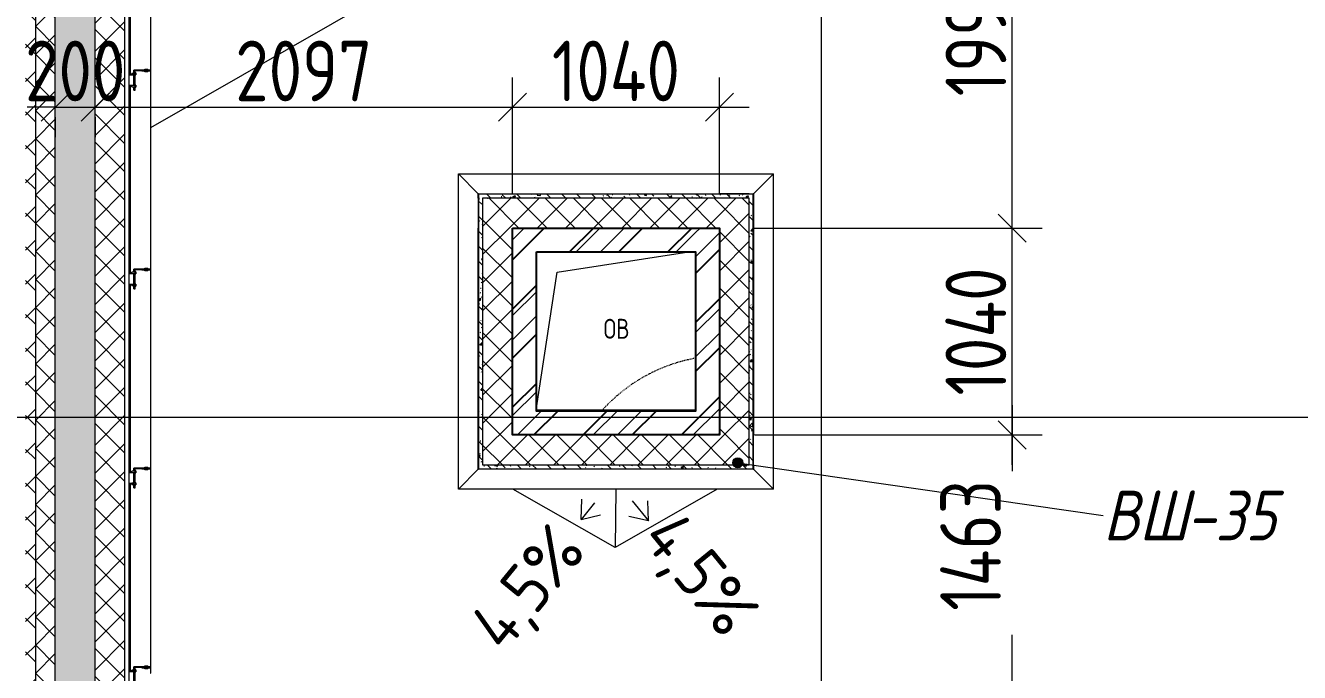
# Model space of a CAD drawing. Header units: millimetres. Extents: x -68946 to 690821, y -552984 to 293768.
# Drawn here: x 160017 to 166420, y -539239 to -535986 of the extents above; entities that cross this region are included whole.
import ezdxf

# ---------------------------------------------------------------- set-up
doc = ezdxf.new("R2010")
doc.units = ezdxf.units.MM
doc.linetypes.add('ADSK_Линия сетки', pattern=[2500, 2000, -250, 0, -250])
doc.linetypes.add('Штрих', pattern=[6.35, 3.175, -3.175])
doc.layers.get('Defpoints').update_dxf_attribs({"color": 250})
for name, color, linetype, lineweight in [('0) блоки', 250, 'Continuous', 25), ('Аннотация', 250, 'Continuous', 20), ('Крыша', 7, 'Continuous', 5), ('Ограждение', 7, 'Continuous', 5), ('Окна', 7, 'Continuous', 5), ('Оси', 250, 'Continuous', 9), ('Перекрытие', 7, 'Continuous', 9), ('Размеры', 7, 'Continuous', 9), ('Стены внутренние', 7, 'Continuous', 9), ('Стены наружные', 7, 'Continuous', 9), ('Стены отделка', 7, 'Continuous', 13), ('Стены перегородки', 7, 'Continuous', 13), ('Стены штриховка', 250, 'Continuous', 9), ('Узлы', 250, 'Continuous', 18)]:
    doc.layers.add(name, color=color, linetype=linetype, lineweight=lineweight)
doc.styles.add('GOST Common_2', font='', dxfattribs={"width": 0.8, "height": 350})
doc.styles.add('GOST Common_I', font='', dxfattribs={"width": 0.9, "height": 250})
doc.styles.add('ISOCPEUR', font='isocpeur.ttf', dxfattribs={"width": 0.8, "height": 100})
doc.styles.add('ISOCPEUR_1', font='isocpeur.ttf', dxfattribs={"width": 0.9, "height": 250})
doc.styles.add('А3', font='ГОСТ тип А.ttf')
doc.styles.get('GOST Common_2').set_extended_font_data('GOST Common')
doc.styles.get('GOST Common_I').set_extended_font_data('GOST Common', italic=True)
doc.dimstyles.new('ADSK_Основной_2_мм', dxfattribs={"dimscale": 304.8, "dimtxt": 201.142999, "dimasz": 0.463911, "dimexe": 0.492126, "dimexo": 0.492126, "dimgap": 0.098425, "dimtad": 1, "dimdec": 0, "dimdsep": 46, "dimtxsty": 'GOST Common_2', "dimblk1": 'OBLIQUE', "dimblk2": 'OBLIQUE', "dimsah": 1, "dimcen": 0.09, "dimdle": 0.492126, "dimazin": 0, "dimtfac": 1, "dimtdec": 4, "dimtix": 1, "dimtmove": 1, "dimatfit": 3, "dimfxl": 1, "dimtvp": 1, "dimtolj": 1, "dimtzin": 0, "dimlwd": 9, "dimlwe": 9, "dimarcsym": 2})
doc.dimstyles.new('ADSK_Основной_2_мм_1', dxfattribs={"dimscale": 304.8, "dimtxt": 201.142999, "dimasz": 0.463911, "dimexe": 0.492126, "dimexo": 0.492126, "dimgap": 0.098425, "dimtad": 1, "dimdec": 0, "dimdsep": 46, "dimtxsty": 'GOST Common_2', "dimblk1": 'OBLIQUE', "dimblk2": 'OBLIQUE', "dimsah": 1, "dimcen": 0.09, "dimdle": 0.492126, "dimazin": 0, "dimtfac": 1, "dimtdec": 4, "dimtix": 1, "dimtmove": 0, "dimatfit": 3, "dimfxl": 1, "dimtvp": 1, "dimtolj": 1, "dimtzin": 0, "dimlwd": 9, "dimlwe": 9, "dimarcsym": 2})
pattern_1 = [(45, (23667.23, -543980.64), (-70.71068, 70.71068), []), (135, (23667.23, -543980.64), (-70.71068, -70.71068), [])]
pattern_2 = [(45, (23667.23, -543980.64), (-251.4472, 251.4472), []), (45, (23667.23, -543599.64), (-251.4472, 251.4472), [])]
pattern_3 = [(135, (23667.23, -543980.64), (-75.43415, -75.43415), [106.68, -17.78, 3.556, -17.78]), (135, (23667.23, -543905.25), (-75.43415, -75.43415), []), (50, (23667.23, -543980.64), (127.52922, -11.15758), [13.335, -146.685]), (355, (23667.23, -543980.64), (-24.66966, 133.74002), [10.668, -117.348]), (100.451, (23677.86, -543981.57), (102.85973, 122.58178), [11.333, -124.663]), (46.184, (23667.23, -543945.08), (189.75516, -29.43036), [20.002, -220.027]), (96.636, (23683.04, -543947.53), (166.1822, 173.1996), [17, -186.995]), (351.184, (23667.23, -543945.08), (166.18393, 173.19757), [16.002, -176.022]), (21, (23685.01, -543953.97), (106.130265, -71.58603), [13.335, -146.685]), (326, (23685.01, -543953.97), (43.26188, 128.93175), [10.668, -117.348]), (71.451, (23693.85, -543959.94), (149.39198, 57.34505), [11.333, -124.663]), (37.5, (23667.23, -543980.64), (2.162228, 59.188357), [3.353, -112.573, 3.353, -115.773, -117.793]), (37.5, (23667.23, -543980.64), (2.162228, 59.188357), [-235.052, 3.353, -114.44]), (7.5, (23667.23, -543980.64), (46.773857, 70.126152), [3.353, -64.567, 3.353, -109.906, -44.894]), (7.5, (23667.23, -543980.64), (46.773857, 70.126152), [-181.178, 3.353, -41.542]), (327.5, (23627.58, -543980.64), (94.913671, -4.010093), [3.353, -41.097, 3.353, -135.331, -184.023]), (327.5, (23627.58, -543980.64), (94.913671, -4.010093), [-183.134, 3.353, -180.67]), (317.5, (23609.8, -543980.64), (103.69057, 17.79882), [3.353, -54.432, 3.353, -88.748, -130.683]), (317.5, (23609.8, -543980.64), (103.69057, 17.79882), [-149.885, 3.353, -127.33])]

# ---------------------------------------------------------------- blocks, each defined once
blk = doc.blocks.new('Ограждение_СКБ_Лестница_Площадка с калиткой - ОГ-9_5-41123677-АР3_Кладочный план кровли _17_930 С2-3')
at = {"layer": 'Ограждение', "linetype": 'Штрих'}
blk.add_arc((1465, 20), 830, 100.39159, 137.89061, dxfattribs=at)
blk = doc.blocks.new('TN_Удлинитель для кровельного ограждения - Удлинитель для кровельного ограждения ТехноНИКОЛЬ 200 мм-V14-АР3_Кладочный план кровли _17_930 С2-3')
at = {"layer": 'Ограждение'}
for p, q in [((136900, 769.9), (136895, 769.9)), ((136895, 759.9), (136895, 769.9)), ((136895, 769.9), (136895, 768.6)), ((136895, 745.4), (136870, 745.4)), ((136895, 753.5), (136895, 759.9)), ((136895, 692.5), (136895, 748.5)), ((136870, 694.4), (136895, 694.4)), ((136895, 679.9), (136895, 687.5)), ((136895, 669.9), (136895, 679.9)), ((136895, 671.3), (136895, 669.9)), ((136895, 669.9), (136900, 669.9))]:
    blk.add_line(p, q, dxfattribs=at)
blk = doc.blocks.new('Ограждение - Ограждение-38253992-АР3_Кладочный план кровли _17_930 С2-3')
at = {"layer": 'Ограждение'}
for p, q in [((138525.4, 5664), (138525.4, 7248)), ((138625.4, 7148), (138525.4, 7248)), ((138525.4, 7248), (140109.4, 7248)), ((140009.4, 7148), (140109.4, 7248)), ((140109.4, 5664), (140109.4, 7248)), ((138625.4, 7148), (138625.4, 7146)), ((138627.4, 7148), (138625.4, 7148)), ((140009.4, 7148), (140007.4, 7148)), ((140009.4, 7148), (140009.4, 7146)), ((138625.4, 5764), (138525.4, 5664)), ((138625.4, 5766), (138625.4, 5764)), ((138625.4, 5764), (138627.4, 5764)), ((140007.4, 5764), (140009.4, 5764)), ((140009.4, 5766), (140009.4, 5764)), ((140109.4, 5664), (140009.4, 5764)), ((140109.4, 5664), (138525.4, 5664))]:
    blk.add_line(p, q, dxfattribs=at)
blk = doc.blocks.new('_Wn_-As_OpeningMEP_floor__Rectangular - _Wn_-As_OpeningMEP_floor__Rectangular-V73-АР3_Кладочный план кровли _17_930 С2-3')
at = {"layer": 'Узлы', "lineweight": 5}
for p, q in [((-292.8, 342.8), (368.8, 445.2)), ((-398.2, -338.5), (-292.8, 342.8))]:
    blk.add_line(p, q, dxfattribs=at)
blk = doc.blocks.new('Ограждение - Н_800-V10-АР3_Кладочный план кровли _17_930 С2-3')
at = {"layer": 'Ограждение'}
for p, q in [((-2, 85), (-5, 85)), ((-2, 85), (-5, 85)), ((-5, 75), (-5, 85)), ((-5, 85), (-5, 75)), ((-5, 75), (-5, 85)), ((-5, 85), (-5, 75)), ((-5, 75), (-2, 75)), ((-5, 75), (-2, 75)), ((0, 100), (-2, 100)), ((-2, 100), (-2, 2)), ((0, 0), (0, 100)), ((15, 83), (0, 83)), ((0, 77), (15, 77)), ((15, 83), (5, 83)), ((5, 77), (15, 77)), ((15, 82.6), (15, 83)), ((15, 83), (15, 77)), ((15, 82.6), (15, 83)), ((15, 83), (15, 82.6)), ((15, 77), (15, 77.4)), ((15, 77), (15, 77.4)), ((15, 77.4), (15, 77)), ((-78, 32), (-80, 32)), ((-80, 32), (-80, 2)), ((-80, 2), (-35, 2)), ((-80, 2), (-80, 0)), ((-78, 4), (-78, 32)), ((-35, 4), (-78, 4)), ((-64.5, 9), (-57.5, 9)), ((-64.5, 9), (-64.5, 4)), ((-57.5, 9), (-50.5, 9)), ((-57.5, 9), (-57.5, 4)), ((-50.5, 9), (-50.5, 4)), ((-35, 2), (-35, 4)), ((-2, 2), (-35, 2)), ((-2, 24), (-5, 24)), ((-2, 24), (-5, 24)), ((-5, 14), (-5, 24)), ((-5, 24), (-5, 14)), ((-5, 14), (-5, 24)), ((-5, 24), (-5, 14)), ((-5, 14), (-2, 14)), ((-5, 14), (-2, 14)), ((15, 22), (0, 22)), ((0, 16), (15, 16)), ((15, 22), (5, 22)), ((5, 16), (15, 16)), ((15, 21.6), (15, 22)), ((15, 22), (15, 16)), ((15, 21.6), (15, 22)), ((15, 22), (15, 21.6)), ((15, 16), (15, 16.4)), ((15, 16), (15, 16.4)), ((15, 16.4), (15, 16)), ((-80, 0), (0, 0)), ((-64.5, 0), (-64.5, -5)), ((-57.5, -5), (-64.5, -5)), ((-57.5, 0), (-57.5, -5)), ((-50.5, -5), (-57.5, -5)), ((-50.5, 0), (-50.5, -5))]:
    blk.add_line(p, q, dxfattribs=at)
blk = doc.blocks.new('Ограждение - Ограждение-40931021-АР3_Кладочный план кровли _17_930 С2-3')
at = {"rotation": 180}
for p in [(136900, 7769.9), (136900, 6769.9), (136900, 5769.9), (136900, 4769.9)]:
    blk.add_blockref('Ограждение - Н_800-V10-АР3_Кладочный план кровли _17_930 С2-3', p, dxfattribs=at)
blk = doc.blocks.new('_Oblique')
at = {"color": 0, "linetype": 'ByBlock', "lineweight": -2}
blk.add_line((-0.5, -0.5), (0.5, 0.5), dxfattribs=at)
blk = doc.blocks.new('*D6290')
at = {"layer": 'Defpoints', "color": 0, "lineweight": 30, "transparency": 16777216}
for p in [(160167.2, -536297.1), (160367.2, -536297.1), (160367.2, -536397.1)]:
    blk.add_point(p, dxfattribs=at)
at = {"layer": 'Размеры', "color": 0, "lineweight": 9, "transparency": 16777216}
for p, q in [((160167.2, -536397.1), (160025.8, -536397.1)), ((160167.2, -536397.1), (160367.2, -536397.1)), ((160367.2, -536397.1), (160508.6, -536397.1)), ((160167.2, -536447.1), (160167.2, -536547.1)), ((160367.2, -536447.1), (160367.2, -536547.1))]:
    blk.add_line(p, q, dxfattribs=at)
at = {"layer": 'Размеры', "color": 0, "lineweight": 9, "transparency": 16777216, "xscale": 141.4, "yscale": 141.4, "zscale": 141.4}
blk.add_blockref('_Oblique', (160167.2, -536397.1), dxfattribs=at)
at = {"layer": 'Размеры', "color": 0, "lineweight": 9, "transparency": 16777216, "xscale": 141.4, "yscale": 141.4, "zscale": 141.4, "rotation": 180}
blk.add_blockref('_Oblique', (160367.2, -536397.1), dxfattribs=at)
at = {"layer": 'Размеры', "color": 0, "transparency": 16777216, "insert": (160267.2, -536214.7), "char_height": 304.8, "width": 454.106, "attachment_point": 5, "style": 'А3'}
blk.add_mtext('\\A1;200', dxfattribs=at)
blk = doc.blocks.new('*D6291')
at = {"layer": 'Defpoints', "color": 0, "lineweight": 30, "transparency": 16777216}
for p in [(160367.2, -536297.1), (162464.6, -536397.1), (162464.6, -536978.6)]:
    blk.add_point(p, dxfattribs=at)
at = {"layer": 'Размеры', "color": 0, "lineweight": 9, "transparency": 16777216}
for p, q in [((162464.6, -536828.6), (162464.6, -536247.1)), ((160217.2, -536397.1), (162614.6, -536397.1)), ((160367.2, -536447.1), (160367.2, -536547.1))]:
    blk.add_line(p, q, dxfattribs=at)
at = {"layer": 'Размеры', "color": 0, "lineweight": 9, "transparency": 16777216, "xscale": 141.4, "yscale": 141.4, "zscale": 141.4, "rotation": 180}
blk.add_blockref('_Oblique', (160367.2, -536397.1), dxfattribs=at)
at = {"layer": 'Размеры', "color": 0, "lineweight": 9, "transparency": 16777216, "xscale": 141.4, "yscale": 141.4, "zscale": 141.4}
blk.add_blockref('_Oblique', (162464.6, -536397.1), dxfattribs=at)
at = {"layer": 'Размеры', "color": 0, "transparency": 16777216, "insert": (161415.9, -536214.7), "char_height": 304.8, "width": 605.475, "attachment_point": 5, "style": 'А3'}
blk.add_mtext('\\A1;2097', dxfattribs=at)
blk = doc.blocks.new('*D6292')
at = {"layer": 'Defpoints', "color": 0, "lineweight": 30, "transparency": 16777216}
for p in [(163504.6, -536397.1), (162464.6, -536978.6), (163504.6, -536978.6)]:
    blk.add_point(p, dxfattribs=at)
at = {"layer": 'Размеры', "color": 0, "lineweight": 9, "transparency": 16777216}
for p, q in [((162464.6, -536828.6), (162464.6, -536247.1)), ((163504.6, -536828.6), (163504.6, -536247.1)), ((162314.6, -536397.1), (163654.6, -536397.1))]:
    blk.add_line(p, q, dxfattribs=at)
at = {"layer": 'Размеры', "color": 0, "lineweight": 9, "transparency": 16777216, "xscale": 141.4, "yscale": 141.4, "zscale": 141.4, "rotation": 180}
blk.add_blockref('_Oblique', (162464.6, -536397.1), dxfattribs=at)
at = {"layer": 'Размеры', "color": 0, "lineweight": 9, "transparency": 16777216, "xscale": 141.4, "yscale": 141.4, "zscale": 141.4}
blk.add_blockref('_Oblique', (163504.6, -536397.1), dxfattribs=at)
at = {"layer": 'Размеры', "color": 0, "transparency": 16777216, "insert": (162984.6, -536214.7), "char_height": 304.8, "width": 580.928, "attachment_point": 5, "style": 'А3'}
blk.add_mtext('\\A1;1040', dxfattribs=at)
blk = doc.blocks.new('*D6298')
at = {"layer": 'Defpoints', "color": 0, "lineweight": 30, "transparency": 16777216}
for p in [(163530.6, -538044.6), (164975.9, -538044.6), (163831.2, -539507.6)]:
    blk.add_point(p, dxfattribs=at)
at = {"layer": 'Размеры', "color": 0, "lineweight": 9, "transparency": 16777216}
for p, q in [((164975.9, -537894.6), (164975.9, -538227.3)), ((163680.6, -538044.6), (165125.9, -538044.6)), ((164975.9, -539657.6), (164975.9, -539049.3)), ((163981.2, -539507.6), (165125.9, -539507.6))]:
    blk.add_line(p, q, dxfattribs=at)
at = {"layer": 'Размеры', "color": 0, "lineweight": 9, "transparency": 16777216, "xscale": 141.4, "yscale": 141.4, "zscale": 141.4}
for p, rotation in [((164975.9, -538044.6), 90), ((164975.9, -539507.6), 270)]:
    blk.add_blockref('_Oblique', p, dxfattribs=dict(at, rotation=rotation))
at = {"layer": 'Размеры', "color": 0, "transparency": 16777216, "insert": (164614.6, -538928.7), "char_height": 304.8, "width": 580.928, "attachment_point": 1, "rotation": 90, "line_spacing_factor": 1.022761, "style": 'А3'}
blk.add_mtext('\\A1;1463', dxfattribs=at)
blk = doc.blocks.new('*D6299')
at = {"layer": 'Defpoints', "color": 0, "lineweight": 30, "transparency": 16777216}
for p in [(163530.6, -537004.6), (164975.9, -537004.6), (163530.6, -538044.6)]:
    blk.add_point(p, dxfattribs=at)
at = {"layer": 'Размеры', "color": 0, "lineweight": 9, "transparency": 16777216}
for p, q in [((164975.9, -538194.6), (164975.9, -536854.6)), ((163680.6, -537004.6), (165125.9, -537004.6)), ((163680.6, -538044.6), (165125.9, -538044.6))]:
    blk.add_line(p, q, dxfattribs=at)
at = {"layer": 'Размеры', "color": 0, "lineweight": 9, "transparency": 16777216, "xscale": 141.4, "yscale": 141.4, "zscale": 141.4}
for p, rotation in [((164975.9, -537004.6), 90), ((164975.9, -538044.6), 270)]:
    blk.add_blockref('_Oblique', p, dxfattribs=dict(at, rotation=rotation))
at = {"layer": 'Размеры', "color": 0, "transparency": 16777216, "insert": (164793.5, -537524.6), "char_height": 304.8, "width": 580.928, "attachment_point": 5, "rotation": 90, "style": 'А3'}
blk.add_mtext('\\A1;1040', dxfattribs=at)
blk = doc.blocks.new('*D6300')
at = {"layer": 'Defpoints', "color": 0, "lineweight": 30, "transparency": 16777216}
for p in [(162852.9, -535010.6), (164975.9, -535010.6), (163530.6, -537004.6)]:
    blk.add_point(p, dxfattribs=at)
at = {"layer": 'Размеры', "color": 0, "lineweight": 9, "transparency": 16777216}
for p, q in [((164975.9, -537154.6), (164975.9, -534860.6)), ((163002.9, -535010.6), (165125.9, -535010.6)), ((163680.6, -537004.6), (165125.9, -537004.6))]:
    blk.add_line(p, q, dxfattribs=at)
at = {"layer": 'Размеры', "color": 0, "lineweight": 9, "transparency": 16777216, "xscale": 141.4, "yscale": 141.4, "zscale": 141.4}
for p, rotation in [((164975.9, -535010.6), 90), ((164975.9, -537004.6), 270)]:
    blk.add_blockref('_Oblique', p, dxfattribs=dict(at, rotation=rotation))
at = {"layer": 'Размеры', "color": 0, "transparency": 16777216, "insert": (164793.5, -536007.6), "char_height": 304.8, "width": 580.928, "attachment_point": 5, "rotation": 90, "style": 'А3'}
blk.add_mtext('\\A1;1994', dxfattribs=at)

msp = doc.modelspace()

# ---------------------------------------------------------------- hatches: boundary and pattern name
at = {"layer": '0) блоки'}
h = msp.add_hatch(dxfattribs=at)
h.set_pattern_fill('ANSI31', color=256, scale=55)
h.paths.add_polyline_path([(162584.6299, -537124.641), (163384.6299, -537124.641), (163384.6299, -537924.641), (162584.6299, -537924.641)], flags=16)
h.paths.add_polyline_path([(162464.6299, -537004.641), (163504.6299, -537004.641), (163504.6299, -538044.641), (162464.6299, -538044.641)])
at = {"layer": 'Аннотация'}
h = msp.add_hatch(color=256, dxfattribs=at)
edge = h.paths.add_edge_path()
edge.add_arc((163596.9809, -538184.4153), 25, 0, 360)
at = {"layer": 'Стены внутренние', "lineweight": 5}
h = msp.add_hatch(dxfattribs=at)
h.set_pattern_fill('FP_13', color=256, style=0, pattern_type=2)
h.set_pattern_definition([(135, (23667.23, -543980.64), (-142.5612, -142.5612), []), (135, (23809.8, -543980.64), (-142.5612, -142.5612), [252.016, -50.403, 3.353, -47.05])])
h.paths.add_polyline_path([(160367.2308, -543955.6404), (160367.2308, -520429.6404), (160167.2308, -520429.6404), (160167.2308, -543955.6404)])
h.paths.add_polyline_path([(160171.2901, -520366.6404), (160223.2901, -520366.6404), (160223.2901, -519804.6404), (160171.2901, -519804.6404), (160171.2901, -520110.9666)])
h.paths.add_polyline_path([(160241.2901, -520366.6404), (160293.2901, -520366.6404), (160293.2901, -519804.6404), (160241.2901, -519804.6404), (160241.2901, -520110.9666)])
h.paths.add_polyline_path([(160311.2901, -520366.6404), (160363.2901, -520366.6404), (160363.2901, -519804.6404), (160311.2901, -519804.6404), (160311.2901, -520249.0755)])
h.paths.add_polyline_path([(160260.3331, -519741.6404), (160367.2308, -519741.6404), (160367.2308, -485005.6404), (160167.2308, -485005.6404), (160167.2308, -519741.6404), (160256.8609, -519741.6404)])
at = {"layer": 'Стены наружные', "lineweight": 5}
h = msp.add_hatch(dxfattribs=at)
h.set_pattern_fill('FP_34', color=256, style=0, pattern_type=2)
h.set_pattern_definition([(135, (23667.23, -543980.64), (-84.85281, -84.85281), []), (225, (23667.23, -543980.64), (84.85281, -84.85281), [])])
h.paths.add_polyline_path([(160067.2079, -544255.6404), (160067.2079, -520429.6404), (160017.2079, -520429.6404), (160017.2079, -544255.6404)])
h.paths.add_polyline_path([(160067.2079, -520366.6404), (160067.2079, -519804.6404), (160031.2901, -519804.6404), (160031.2901, -520366.6404)])
h.paths.add_polyline_path([(160067.2079, -519741.6404), (160067.2079, -484855.6404), (160017.2079, -484855.6404), (160017.7308, -489976.6404), (160031.2308, -489976.6404), (160030.9242, -490644.6404), (160017.2079, -490644.6404), (160017.2079, -519741.6404), (160025.0858, -519741.6404)])
h = msp.add_hatch(dxfattribs=at)
h.set_pattern_fill('FP_33', color=256, style=0, pattern_type=2)
h.set_pattern_definition(pattern_1)
h.paths.add_polyline_path([(160067.2079, -544155.6404), (160167.2079, -544155.6404), (160167.2079, -520429.6404), (160067.2079, -520429.6404), (160067.2079, -544141.9199)])
h.paths.add_polyline_path([(160067.2079, -520366.6404), (160083.2901, -520366.6404), (160083.1153, -519804.6404), (160067.2079, -519804.6404), (160067.2079, -519834.7487)])
h.paths.add_polyline_path([(160101.2901, -520366.6404), (160153.2901, -520366.6404), (160153.2901, -519804.6404), (160101.2901, -519804.6404), (160101.2901, -520110.9666)])
h.paths.add_polyline_path([(160067.2079, -519741.6404), (160167.2079, -519741.6404), (160167.2079, -484905.6404), (160067.2079, -484905.6404), (160067.2079, -519282.313)])
h.paths.add_polyline_path([(160083.5375, -490644.6404), (160083.2308, -490644.6404), (160083.5375, -489976.6404), (160101.2308, -489976.6404), (160100.9242, -490644.6404), (160084.4366, -490644.6404)])
h = msp.add_hatch(dxfattribs=at)
h.set_pattern_fill('FP_33', color=256, style=0, pattern_type=2)
h.set_pattern_definition(pattern_1)
h.paths.add_polyline_path([(160367.2308, -543955.6404), (160517.2308, -543955.6404), (160517.2308, -535010.641), (160393.2308, -535010.641), (160393.2308, -535188.641), (160367.2308, -535188.641), (160367.2308, -543589.4842)])
h = msp.add_hatch(dxfattribs=at)
h.set_pattern_fill('FP_45', color=256, style=0, pattern_type=2)
h.set_pattern_definition(pattern_3)
h.paths.add_polyline_path([(162314.6299, -538214.641), (162314.6299, -536854.641), (162292.6299, -536854.641), (162292.6299, -537124.641), (162294.6299, -537124.641), (162294.6299, -538214.641)])
h = msp.add_hatch(dxfattribs=at)
h.set_pattern_fill('FP_45', color=256, style=0, pattern_type=2)
h.set_pattern_definition(pattern_3)
h.paths.add_polyline_path([(163654.6299, -536854.641), (163654.6299, -536832.641), (163384.6299, -536832.641), (163384.6299, -536834.641), (162294.6299, -536834.641), (162294.6299, -536854.641), (163627.4715, -536854.641)])
h = msp.add_hatch(dxfattribs=at)
h.set_pattern_fill('FP_33', color=256, style=0, pattern_type=2)
h.set_pattern_definition(pattern_1)
h.paths.add_polyline_path([(162464.6299, -537004.641), (163504.6299, -537004.641), (163504.6299, -536854.641), (162314.6299, -536854.641), (162314.6299, -537004.641)])
h = msp.add_hatch(dxfattribs=at)
h.set_pattern_fill('FP_33', color=256, style=0, pattern_type=2)
h.set_pattern_definition(pattern_1)
h.paths.add_polyline_path([(163654.6299, -538044.641), (163654.6299, -536854.641), (163504.6299, -536854.641), (163504.6299, -538044.641), (163627.4715, -538044.641)])
h = msp.add_hatch(dxfattribs=at)
h.set_pattern_fill('FP_45', color=256, style=0, pattern_type=2)
h.set_pattern_definition(pattern_3)
h.paths.add_polyline_path([(163674.6299, -538194.641), (163676.6299, -538194.641), (163676.6299, -537924.641), (163674.6299, -537924.641), (163674.6299, -536834.641), (163654.6299, -536834.641), (163654.6299, -538194.641)])
h = msp.add_hatch(dxfattribs=at)
h.set_pattern_fill('FP_33', color=256, style=0, pattern_type=2)
h.set_pattern_definition(pattern_1)
h.paths.add_polyline_path([(162464.6299, -538194.641), (162464.6299, -537004.641), (162314.6299, -537004.641), (162314.6299, -538194.641)])
h = msp.add_hatch(dxfattribs=at)
h.set_pattern_fill('FP_44', color=256, style=0, pattern_type=2)
h.set_pattern_definition(pattern_2)
h.paths.add_polyline_path([(162464.6299, -537124.641), (163384.6299, -537124.641), (163384.6299, -537004.641), (162464.6299, -537004.641)])
h = msp.add_hatch(dxfattribs=at)
h.set_pattern_fill('FP_44', color=256, style=0, pattern_type=2)
h.set_pattern_definition(pattern_2)
h.paths.add_polyline_path([(163384.6299, -537924.641), (163504.6299, -537924.641), (163504.6299, -537004.641), (163384.6299, -537004.641), (163384.6299, -537512.6914)])
h = msp.add_hatch(dxfattribs=at)
h.set_pattern_fill('FP_44', color=256, style=0, pattern_type=2)
h.set_pattern_definition(pattern_2)
h.paths.add_polyline_path([(162584.6299, -538044.641), (162584.6299, -537124.641), (162464.6299, -537124.641), (162464.6299, -538044.641)])
h = msp.add_hatch(dxfattribs=at)
h.set_pattern_fill('FP_44', color=256, style=0, pattern_type=2)
h.set_pattern_definition(pattern_2)
h.paths.add_polyline_path([(163504.6299, -538044.641), (163504.6299, -537924.641), (162584.6299, -537924.641), (162584.6299, -538044.641), (162918.6003, -538044.641)])
h = msp.add_hatch(dxfattribs=at)
h.set_pattern_fill('FP_33', color=256, style=0, pattern_type=2)
h.set_pattern_definition(pattern_1)
h.paths.add_polyline_path([(162918.6003, -538194.641), (163654.6299, -538194.641), (163654.6299, -538044.641), (162464.6299, -538044.641), (162464.6299, -538194.641), (162584.6299, -538194.641)])
h = msp.add_hatch(dxfattribs=at)
h.set_pattern_fill('FP_45', color=256, style=0, pattern_type=2)
h.set_pattern_definition(pattern_3)
h.paths.add_polyline_path([(162584.6299, -538216.641), (162584.6299, -538214.641), (163674.6299, -538214.641), (163674.6299, -538194.641), (162314.6299, -538194.641), (162314.6299, -538216.641), (162564.1647, -538216.641)])

# ---------------------------------------------------------------- linework, layer by layer
at = {"layer": '0) блоки'}
for points in [[(162464.6299, -537004.641), (163504.6299, -537004.641), (163504.6299, -538044.641), (162464.6299, -538044.641)], [(162584.6299, -537124.641), (163384.6299, -537124.641), (163384.6299, -537924.641), (162584.6299, -537924.641)]]:
    msp.add_lwpolyline(points, close=True, dxfattribs=at)
at = {"layer": 'Аннотация'}
msp.add_line((163596.9809, -538184.4153), (165433.4448, -538449.9981), dxfattribs=at)
msp.add_circle((163596.9809, -538184.4153), 25, dxfattribs=at)
at = {"layer": 'Крыша'}
for p, q in [((162769.9104, -535282.641), (160645.2308, -536500.3791)), ((160545.2308, -536557.6931), (160537.2308, -536562.2782)), ((162980.4599, -538610.641), (162467.2061, -538316.641)), ((163493.7138, -538316.641), (162980.4599, -538610.641)), ((162983.5716, -538316.641), (162980.4599, -538610.641))]:
    msp.add_line(p, q, dxfattribs=at)
at = {"layer": 'Ограждение'}
for p, q in [((160545.2308, -536235.2862), (160545.2308, -535286.2084)), ((160645.2308, -535282.641), (160645.2308, -536210.7597)), ((160545.2308, -537235.2862), (160545.2308, -536286.2084)), ((160645.2308, -536242.7084), (160645.2308, -537210.7597)), ((160645.2308, -537242.7084), (160645.2308, -538210.7597)), ((160545.2308, -538235.2862), (160545.2308, -537286.2084)), ((160645.2308, -538242.7084), (160645.2308, -539210.7597)), ((160545.2308, -539235.2862), (160545.2308, -538286.2084))]:
    msp.add_line(p, q, dxfattribs=at)
at = {"layer": 'Оси', "linetype": 'ADSK_Линия сетки', "ltscale": 100}
for p, q in [((160167.2308, -547719.4803), (160167.2308, -482778.6358)), ((164017.2308, -547719.4803), (164017.2308, -482778.6358)), ((88763.207, -537955.6404), (180488.1093, -537955.6404))]:
    msp.add_line(p, q, dxfattribs=at)
at = {"layer": 'Перекрытие'}
for p, q in [((163382.8553, -537124.641), (163382.8553, -537919.8219)), ((163382.8553, -537919.8219), (162584.6299, -537919.8219))]:
    msp.add_line(p, q, dxfattribs=at)
at = {"layer": 'Размеры'}
for p, q in [((162809.2548, -538469.0486), (162812.4034, -538368.26)), ((162877.6672, -538385.4332), (162809.2548, -538469.0486)), ((163065.4755, -538376.0361), (163147.7105, -538477.0646)), ((163147.7105, -538477.0646), (163144.8161, -538376.2684)), ((162809.2548, -538469.0486), (162907.424, -538446.0039)), ((163147.7105, -538477.0646), (163049.5997, -538453.7724))]:
    msp.add_line(p, q, dxfattribs=at)
at = {"layer": 'Стены отделка', "lineweight": 5}
for p, q in [((160167.2079, -544155.6404), (160167.2079, -520429.6404)), ((162292.6299, -536854.641), (162292.6299, -536834.641)), ((162294.6299, -536832.641), (163384.6299, -536832.641)), ((163654.6299, -536832.641), (163674.6299, -536832.641)), ((163676.6299, -536834.641), (163676.6299, -537924.641)), ((162292.6299, -538216.641), (162292.6299, -537124.641)), ((163676.6299, -538194.641), (163676.6299, -538214.641)), ((162464.6299, -538216.641), (162292.6299, -538216.641)), ((163674.6299, -538216.641), (162584.6299, -538216.641))]:
    msp.add_line(p, q, dxfattribs=at)
at = {"layer": 'Стены перегородки'}
for p, q in [((160067.2079, -520429.6404), (160067.2079, -544255.6404)), ((160167.2308, -544155.6404), (160167.2308, -520429.6404)), ((160367.2308, -543955.6404), (160367.2308, -520429.6404)), ((160537.2308, -535160.641), (160537.2308, -543785.6404)), ((163384.6299, -536832.641), (163504.6299, -536832.641)), ((162292.6299, -537124.641), (162292.6299, -537004.641)), ((163504.6299, -537004.641), (162464.6299, -537004.641)), ((162464.6299, -537004.641), (162464.6299, -538044.641)), ((163504.6299, -538044.641), (163504.6299, -537004.641)), ((163384.6299, -537124.641), (162584.6299, -537124.641)), ((162584.6299, -537124.641), (162584.6299, -537924.641)), ((163384.6299, -537924.641), (163384.6299, -537124.641)), ((162584.6299, -537924.641), (163384.6299, -537924.641)), ((163676.6299, -537924.641), (163676.6299, -538044.641)), ((162464.6299, -538044.641), (163504.6299, -538044.641)), ((162584.6299, -538216.641), (162464.6299, -538216.641))]:
    msp.add_line(p, q, dxfattribs=at)
at = {"layer": 'Стены штриховка'}
for p, q in [((160517.2308, -543805.6404), (160517.2308, -535160.641)), ((162294.6299, -536832.641), (162292.6299, -536832.641)), ((162292.6299, -536832.641), (162292.6299, -536834.641)), ((163676.6299, -536834.641), (162292.6299, -536834.641)), ((162292.6299, -536854.641), (162292.6299, -537004.641)), ((162292.6299, -536854.641), (162294.6299, -536854.641)), ((162294.6299, -536832.641), (162294.6299, -538216.641)), ((163654.6299, -536854.641), (162314.6299, -536854.641)), ((162314.6299, -536854.641), (162314.6299, -538194.641)), ((163654.6299, -536832.641), (163504.6299, -536832.641)), ((163654.6299, -536832.641), (163654.6299, -536834.641)), ((163654.6299, -538194.641), (163654.6299, -536854.641)), ((163674.6299, -538216.641), (163674.6299, -536832.641)), ((163676.6299, -536832.641), (163674.6299, -536832.641)), ((163676.6299, -536834.641), (163676.6299, -536832.641)), ((163676.6299, -538194.641), (163676.6299, -538044.641)), ((162314.6299, -538194.641), (163654.6299, -538194.641)), ((163676.6299, -538194.641), (163674.6299, -538194.641)), ((162292.6299, -538214.641), (163676.6299, -538214.641)), ((162314.6299, -538216.641), (162314.6299, -538214.641)), ((163674.6299, -538216.641), (163676.6299, -538216.641)), ((163676.6299, -538216.641), (163676.6299, -538214.641))]:
    msp.add_line(p, q, dxfattribs=at)

# ---------------------------------------------------------------- block references
at = {"layer": 'Ограждение'}
for name, p in [('Ограждение - Ограждение-40931021-АР3_Кладочный план кровли _17_930 С2-3', (23667.2298, -543980.641)), ('TN_Удлинитель для кровельного ограждения - Удлинитель для кровельного ограждения ТехноНИКОЛЬ 200 мм-V14-АР3_Кладочный план кровли _17_930 С2-3', (23667.2298, -536980.641)), ('Ограждение - Ограждение-38253992-АР3_Кладочный план кровли _17_930 С2-3', (23667.2298, -543980.641)), ('TN_Удлинитель для кровельного ограждения - Удлинитель для кровельного ограждения ТехноНИКОЛЬ 200 мм-V14-АР3_Кладочный план кровли _17_930 С2-3', (23667.2298, -537980.641)), ('Ограждение_СКБ_Лестница_Площадка с калиткой - ОГ-9_5-41123677-АР3_Кладочный план кровли _17_930 С2-3', (162067.2298, -538495.641)), ('TN_Удлинитель для кровельного ограждения - Удлинитель для кровельного ограждения ТехноНИКОЛЬ 200 мм-V14-АР3_Кладочный план кровли _17_930 С2-3', (23667.2298, -538980.641)), ('TN_Удлинитель для кровельного ограждения - Удлинитель для кровельного ограждения ТехноНИКОЛЬ 200 мм-V14-АР3_Кладочный план кровли _17_930 С2-3', (23667.2298, -539980.641))]:
    msp.add_blockref(name, p, dxfattribs=at)
at = {"layer": 'Окна'}
msp.add_blockref('_Wn_-As_OpeningMEP_floor__Rectangular - _Wn_-As_OpeningMEP_floor__Rectangular-V73-АР3_Кладочный план кровли _17_930 С2-3', (162982.8553, -537569.8219), dxfattribs=at)

# ---------------------------------------------------------------- texts
at = {"layer": 'Аннотация', "attachment_point": 1}
for s, insert, char_height, width, style in [('ОВ', (162922.8764, -537460.8665), 100, 160.3375, 'ISOCPEUR'), ('ВШ', (165433.4448, -538324.9981), 250, 505.063125, 'GOST Common_I'), ('-35', (165850.1635, -538324.9981), 250, 584.430187, 'GOST Common_I')]:
    msp.add_mtext(s, dxfattribs=dict(at, insert=insert, char_height=char_height, width=width, style=style))
at = {"layer": 'Размеры', "char_height": 250, "width": 884.373142, "attachment_point": 1, "line_spacing_factor": 1.149209, "style": 'ISOCPEUR_1'}
for insert, rotation in [((163299.4506, -538406.3446), 309.14481172), ((162230.0115, -538988.2998), 50.71067115)]:
    msp.add_mtext('4,5%', dxfattribs=dict(at, insert=insert, rotation=rotation))

# ---------------------------------------------------------------- dimensions: what is measured, and where the dimension line sits
at = {"layer": 'Размеры'}
for base, p1, p2, override, picture, middle in [((164975.8667, -535010.641), (163530.6299, -537004.641), (162852.8553, -535010.641), {"dimtxt": 1, "dimlfac": 1, "dimpost": '<>', "dimtxsty": 'А3', "dimfxl": 2106.042354}, '*D6300', (164793.4667, -536007.641)), ((164975.8667, -537004.641), (163530.6299, -538044.641), (163530.6299, -537004.641), {"dimtxt": 1, "dimlfac": 1, "dimpost": '<>', "dimtxsty": 'А3', "dimfxl": 1040}, '*D6299', (164793.4667, -537524.641))]:
    dim = msp.add_linear_dim(base=base, p1=p1, p2=p2, angle=90, dimstyle='ADSK_Основной_2_мм_1', override=override, dxfattribs=at)
    dim.commit()
    dim.dimension.update_dxf_attribs({"geometry": picture, "text_midpoint": middle})
for base, p1, p2, override, picture, middle in [((160367.2308, -536397.0989), (160167.2079, -536297.114), (160367.2308, -536297.114), {"dimtxt": 1, "dimlfac": 1, "dimpost": '<>', "dimtxsty": 'А3', "dimfxl": 200.022922}, '*D6290', (160267.2194, -536214.6989)), ((162464.6299, -536397.0989), (160367.2308, -536297.114), (162464.6299, -536978.641), {"dimtxt": 1, "dimlfac": 1, "dimpost": '<>', "dimtxsty": 'А3', "dimfxl": 2205.348502}, '*D6291', (161415.9304, -536214.6989)), ((163504.6299, -536397.0989), (162464.6299, -536978.641), (163504.6299, -536978.641), {"dimtxt": 1, "dimlfac": 1, "dimpost": '<>', "dimtxsty": 'А3', "dimfxl": 1040}, '*D6292', (162984.6299, -536214.6989))]:
    dim = msp.add_linear_dim(base=base, p1=p1, p2=p2, dimstyle='ADSK_Основной_2_мм_1', override=override, dxfattribs=at)
    dim.commit()
    dim.dimension.update_dxf_attribs({"geometry": picture, "text_midpoint": middle})
dim = msp.add_linear_dim(base=(164975.8667, -538044.641), p1=(163831.2298, -539507.6398), p2=(163530.6299, -538044.641), angle=90, dimstyle='ADSK_Основной_2_мм', override={"dimtxt": 1, "dimlfac": 1, "dimpost": '<>', "dimtxsty": 'А3', "dimfxl": 1493.56147}, dxfattribs=at)
dim.commit()
dim.dimension.update_dxf_attribs({"geometry": '*D6298', "text_midpoint": (164817.8343, -538638.2774), "dimtype": 160, "text_rotation": 90})

doc.saveas('drawing.dxf')
